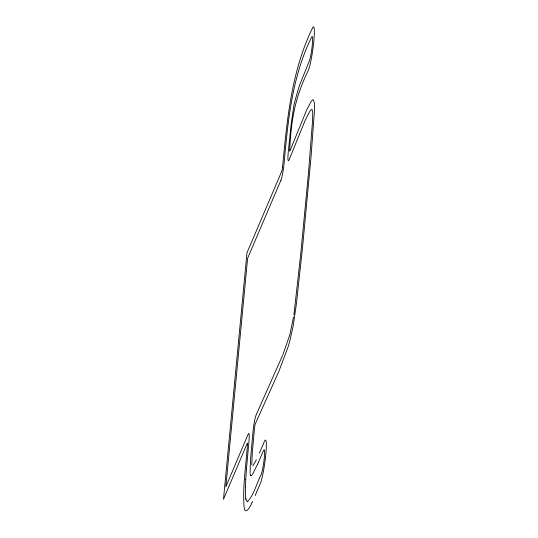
<?xml version="1.0" encoding="UTF-8"?>
<svg xmlns="http://www.w3.org/2000/svg" width="538" height="538" viewBox="0 0 538 538"><rect width="100%" height="100%" fill="white"/><g stroke="black" fill="none" stroke-linecap="round" stroke-linejoin="round"><path stroke-width="0.81" d="M245.449 486.493L245.752 479.526M246.485 468.699L248.933 441.631A12.993 1.432 -81.9 0 0 248.045 434.448L225.832 486.782L247.621 258.287L280.89 180.311M282.564 167.029C287.016 120.055 291.401 71.567 312.302 28.48A22.744 2.508 -81.9 0 1 314.158 37.008L313.654 42.845A22.744 2.508 -81.9 0 1 308.314 70.364C294.938 97.842 291.441 118.434 289.726 149.053A3.248 0.356 -81.9 0 0 289.969 150.808L306.626 110.082L311.045 101.628L312.403 100.014L313.392 99.752L314.427 103.135L314.38 112.005L310.897 158.589L302.417 248.684L296.727 300.796A102.018 11.258 -81.9 0 1 296.008 306.68L293.183 325.873L289.935 340.52A70.128 7.74 -81.9 0 1 288.765 344.656A97.903 10.8 -81.9 0 1 287.803 347.777L278.832 371.422L255.301 423.857A3.248 0.356 -81.9 0 0 254.514 428.026L252.275 452.788L251.764 464.671M293.54 316.929L289.868 334.609L282.968 354.495M289.276 159.362L305.1 120.525L309.532 111.722L310.957 109.806L311.973 109.389L312.76 112.301L312.538 121.111L308.482 172.812L300.944 251.919L294.333 311.233A53.464 5.898 -81.9 0 1 294.178 312.37L294.057 313.284A40.895 4.512 -81.9 0 1 293.842 314.811M282.665 355.248L256.263 414.63M256.115 414.986L255.866 415.652A12.999 1.432 -81.9 0 0 253.008 431.577L250.547 459.149L250.056 473.084M289.114 159.786L289.047 159.934A12.986 1.432 -81.9 0 1 288.22 152.604L291.139 124.271L293.903 105.354A18.225 2.011 -81.9 0 1 294.051 104.574L294.252 103.538A19.381 2.139 -81.9 0 1 294.333 103.168L299.249 85.939L309.168 61.386A12.993 1.432 -81.9 0 0 312.222 45.663L312.511 42.327A12.993 1.432 -81.9 0 0 311.448 37.452C292.141 76.638 287.931 120.707 284.064 163.559A13.006 1.432 -81.9 0 1 281.112 179.746L281.038 179.954A12.071 1.332 -81.9 0 1 280.984 180.089L280.91 180.277M259.356 453.218L264.293 441.691A22.744 2.508 -81.9 0 1 265.812 454.354A22.744 2.508 -81.9 0 1 260.298 483.575L255.167 495.552M258.301 462.653L263.438 450.662A12.993 1.432 -81.9 0 1 264.306 457.899A12.993 1.432 -81.9 0 1 261.152 474.597C256.552 483.292 254.366 494.193 247.749 501.369M258.146 462.989L257.628 464.166M257.487 464.482L252.369 474.516M252.47 501.524L252.107 502.297M252.08 502.344C250.21 507.361 245.032 515.633 244.104 507.159C242.497 486.48 246.014 465.76 247.426 445.182A3.248 0.356 -81.9 0 0 247.204 443.386L223.472 499.298L246.969 252.867L281.777 171.272A3.248 0.356 -81.9 0 0 282.558 167.11M256.37 459.795L252.867 465.767M251.919 475.074L251.535 475.451M251.266 475.632L250.95 475.713M250.587 475.518L250.385 475.155M246.048 499.661L245.832 498.639M250.177 474.321A18.225 2.011 -81.9 0 1 250.136 473.998M250.278 474.825A19.381 2.139 -81.9 0 1 250.251 474.704M247.762 501.288A55.898 6.167 -81.9 0 1 246.027 499.775M245.799 498.793A51.171 5.649 -81.9 0 1 245.469 486.419M245.745 479.54A92.933 10.256 -81.9 0 1 246.491 468.685"/></g></svg>
